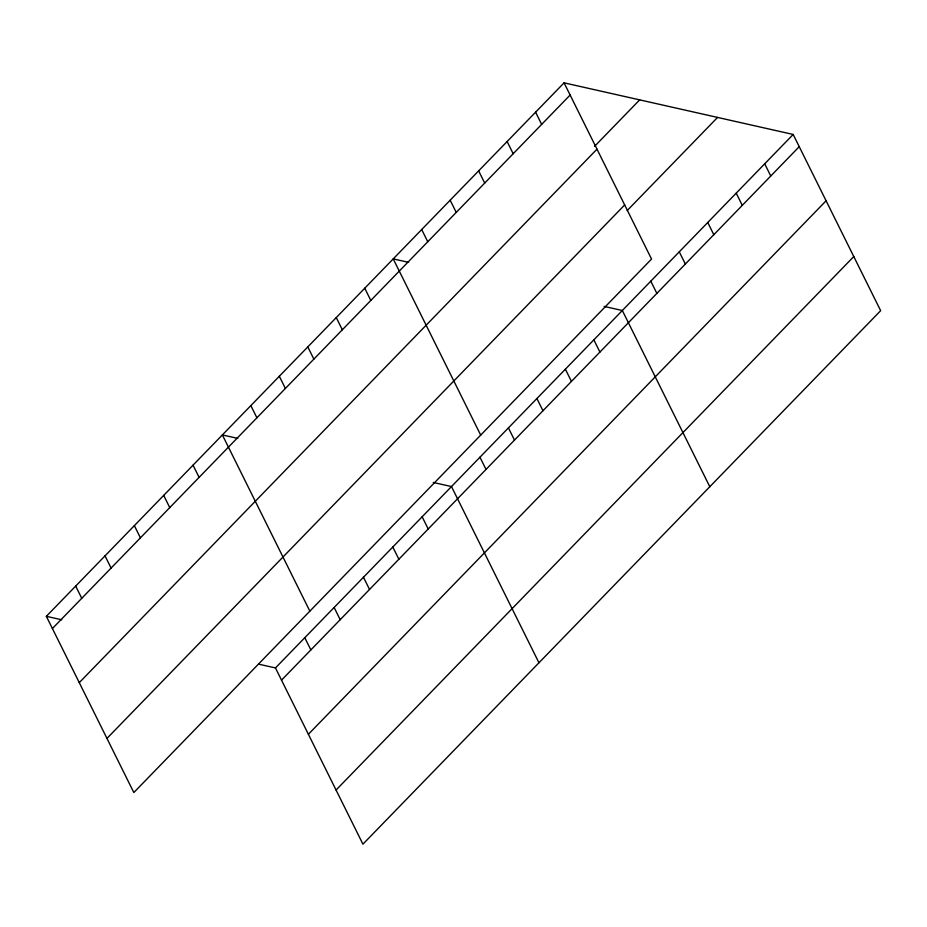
<?xml version="1.0" encoding="UTF-8"?>
<svg xmlns="http://www.w3.org/2000/svg" width="927" height="927" viewBox="0 0 927 927"><rect width="100%" height="100%" fill="white"/><g stroke="black" fill="none" stroke-linecap="round" stroke-linejoin="round"><path stroke-width="1.39" d="M564.068 82.839L651.542 259.062L133.824 792.539L46.35 616.316L564.068 82.839L793.176 134.461L880.65 310.684L362.932 844.161L275.458 667.938L258.656 664.161M52.41 628.529L570.128 95.052M594.508 146.42L639.676 99.873M79.282 682.643L596.988 149.166M106.953 738.413L624.671 204.937M627.231 210.51L717.568 117.428M275.458 667.938L793.176 134.461M281.518 680.151L799.236 146.675M308.39 734.277L826.096 200.8M336.061 790.036L853.779 256.559M408.622 262.353L393.222 258.888L480.696 435.111M604.126 306.408L622.33 310.51L709.804 486.733M237.775 438.401L222.376 434.937L309.85 611.148M433.28 482.457L451.484 486.559L538.958 662.782M46.35 616.316L61.75 619.792M764.705 163.801L770.754 176.014M736.223 193.152L742.284 205.354M707.753 222.492L713.813 234.693M679.282 251.831L685.331 264.033M650.8 281.171L656.861 293.372M535.597 112.179L541.646 124.392M507.115 141.518L513.176 153.731M593.848 339.85L599.908 352.063M478.645 170.869L484.705 183.071M565.377 369.189L571.438 381.403M450.174 200.209L456.223 212.41M536.907 398.54L542.967 410.742M421.692 229.548L427.753 241.75M508.425 427.88L514.485 440.082M479.954 457.22L486.015 469.421M364.751 288.227L370.8 300.441M336.269 317.567L342.33 329.78M422.144 516.791L428.204 528.993M307.799 346.907L313.859 359.12M392.805 547.023L398.865 559.224M279.328 376.258L285.377 388.459M363.465 577.254L369.525 589.456M250.846 405.597L256.906 417.799M334.137 607.486L340.186 619.688M304.798 637.706L310.858 649.92M193.036 465.169L199.096 477.37M163.697 495.4L169.757 507.602M134.357 525.621L140.417 537.834M105.029 555.852L111.089 568.066M75.69 586.084L81.75 598.297"/></g></svg>
